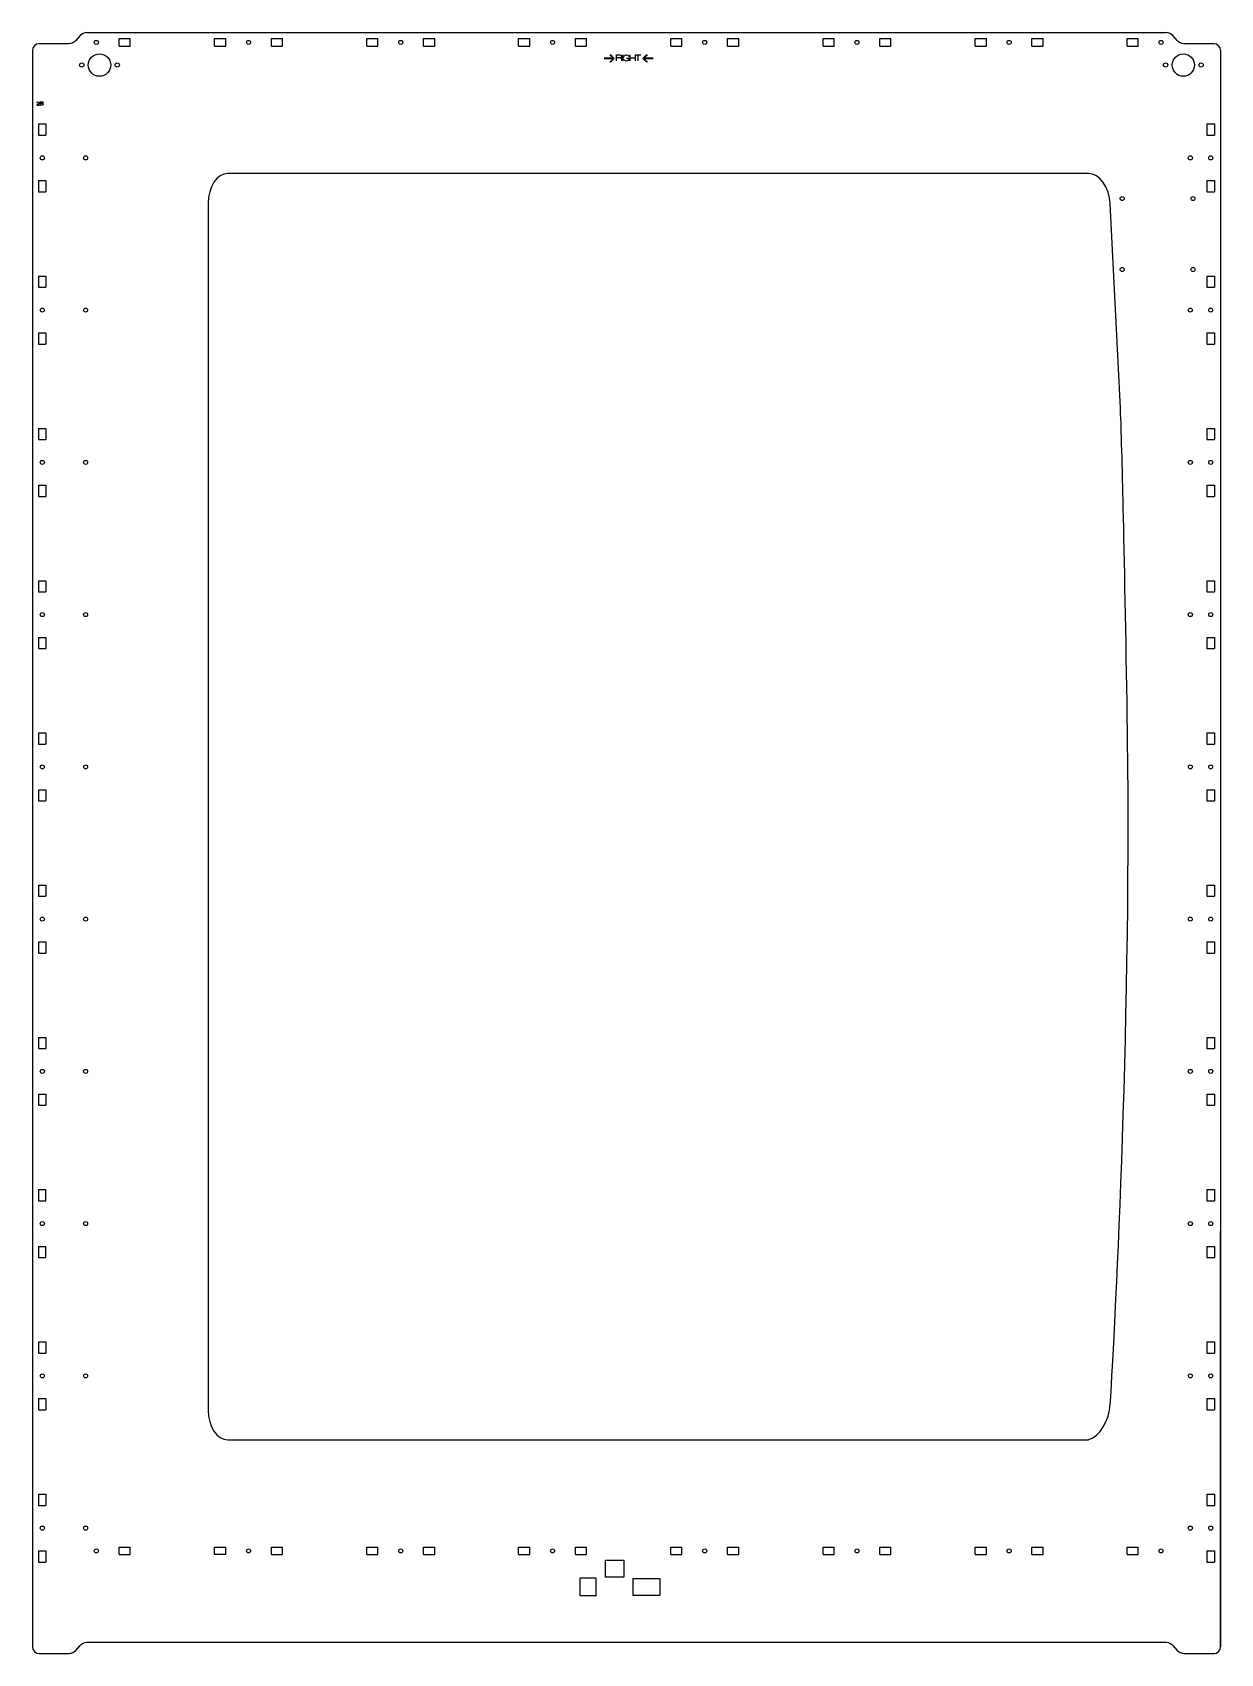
# Model space of a CAD drawing. Header units: millimetres. Extents: x 62 to 3900, y -2118 to 0.
# Drawn here: x 3062 to 3900, y -1143 to 0 of the extents above; entities that cross this region are included whole.
import ezdxf

# ---------------------------------------------------------------- set-up
doc = ezdxf.new("R2010")
doc.units = ezdxf.units.MM
doc.layers.add('CUTS', color=1, linetype='Continuous', lineweight=25, true_color=0xff0000)
doc.layers.add('TEXT', color=5, linetype='Continuous', true_color=0x0000ff)

msp = doc.modelspace()

# ---------------------------------------------------------------- linework, layer by layer
at = {"layer": 'CUTS', "color": 1, "lineweight": 25, "true_color": 0xff0000}
for p, q in [((3100, 0), (3861.4, 0)), ((3122.8, -9.6), (3122.8, -4.4)), ((3122.8, -4.4), (3130.7, -4.4)), ((3122.8, -9.6), (3130.7, -9.6)), ((3130.7, -9.6), (3130.7, -4.4)), ((3190.2, -9.6), (3190.2, -4.4)), ((3190.2, -4.4), (3198, -4.4)), ((3190.2, -9.6), (3198, -9.6)), ((3198, -9.6), (3198, -4.4)), ((3230.2, -9.6), (3230.2, -4.4)), ((3230.2, -4.4), (3238, -4.4)), ((3230.2, -9.6), (3238, -9.6)), ((3238, -9.6), (3238, -4.4)), ((3297.5, -9.6), (3297.5, -4.4)), ((3297.5, -4.4), (3305.4, -4.4)), ((3297.5, -9.6), (3305.4, -9.6)), ((3305.4, -9.6), (3305.4, -4.4)), ((3337.5, -9.6), (3337.5, -4.4)), ((3337.5, -4.4), (3345.4, -4.4)), ((3337.5, -9.6), (3345.4, -9.6)), ((3345.4, -9.6), (3345.4, -4.4)), ((3404.6, -9.6), (3404.6, -4.4)), ((3404.6, -4.4), (3412.5, -4.4)), ((3404.6, -9.6), (3412.5, -9.6)), ((3412.5, -9.6), (3412.5, -4.4)), ((3444.6, -9.6), (3444.6, -4.4)), ((3444.6, -4.4), (3452.5, -4.4)), ((3444.6, -9.6), (3452.5, -9.6)), ((3452.5, -9.6), (3452.5, -4.4)), ((3511.9, -9.6), (3511.9, -4.4)), ((3511.9, -4.4), (3519.8, -4.4)), ((3511.9, -9.6), (3519.8, -9.6)), ((3519.8, -9.6), (3519.8, -4.4)), ((3551.9, -9.6), (3551.9, -4.4)), ((3551.9, -4.4), (3559.8, -4.4)), ((3551.9, -9.6), (3559.8, -9.6)), ((3559.8, -9.6), (3559.8, -4.4)), ((3619.3, -9.6), (3619.3, -4.4)), ((3619.3, -4.4), (3627.1, -4.4)), ((3619.3, -9.6), (3627.1, -9.6)), ((3627.1, -9.6), (3627.1, -4.4)), ((3659.3, -9.6), (3659.3, -4.4)), ((3659.3, -4.4), (3667.1, -4.4)), ((3659.3, -9.6), (3667.1, -9.6)), ((3667.1, -9.6), (3667.1, -4.4)), ((3726.6, -9.6), (3726.6, -4.4)), ((3726.6, -4.4), (3734.5, -4.4)), ((3726.6, -9.6), (3734.5, -9.6)), ((3734.5, -9.6), (3734.5, -4.4)), ((3766.6, -9.6), (3766.6, -4.4)), ((3766.6, -4.4), (3774.5, -4.4)), ((3766.6, -9.6), (3774.5, -9.6)), ((3774.5, -9.6), (3774.5, -4.4)), ((3833.8, -9.6), (3833.8, -4.4)), ((3833.8, -4.4), (3841.6, -4.4)), ((3833.8, -9.6), (3841.6, -9.6)), ((3841.6, -9.6), (3841.6, -4.4)), ((3061.7, -12.8), (3061.7, -1138.2)), ((3899.7, -12.8), (3899.7, -1138.2)), ((3066, -64.5), (3071.2, -64.5)), ((3066, -64.5), (3066, -72.4)), ((3071.2, -64.5), (3071.2, -72.4)), ((3890.1, -64.5), (3895.3, -64.5)), ((3890.1, -64.5), (3890.1, -72.4)), ((3895.3, -64.5), (3895.3, -72.4)), ((3066, -72.4), (3071.2, -72.4)), ((3890.1, -72.4), (3895.3, -72.4)), ((3066, -104.5), (3071.2, -104.5)), ((3066, -104.5), (3066, -112.4)), ((3066, -112.4), (3071.2, -112.4)), ((3071.2, -104.5), (3071.2, -112.4)), ((3890.1, -104.5), (3895.3, -104.5)), ((3890.1, -104.5), (3890.1, -112.4)), ((3890.1, -112.4), (3895.3, -112.4)), ((3895.3, -104.5), (3895.3, -112.4)), ((3066, -171.9), (3071.2, -171.9)), ((3066, -171.9), (3066, -179.7)), ((3066, -179.7), (3071.2, -179.7)), ((3071.2, -171.9), (3071.2, -179.7)), ((3890.1, -171.9), (3895.3, -171.9)), ((3890.1, -171.9), (3890.1, -179.7)), ((3890.1, -179.7), (3895.3, -179.7)), ((3895.3, -171.9), (3895.3, -179.7)), ((3066, -211.9), (3071.2, -211.9)), ((3066, -211.9), (3066, -219.7)), ((3071.2, -211.9), (3071.2, -219.7)), ((3890.1, -211.9), (3895.3, -211.9)), ((3890.1, -211.9), (3890.1, -219.7)), ((3895.3, -211.9), (3895.3, -219.7)), ((3066, -219.7), (3071.2, -219.7)), ((3890.1, -219.7), (3895.3, -219.7)), ((3066, -279.2), (3071.2, -279.2)), ((3066, -279.2), (3066, -287.1)), ((3071.2, -279.2), (3071.2, -287.1)), ((3890.1, -279.2), (3895.3, -279.2)), ((3890.1, -279.2), (3890.1, -287.1)), ((3895.3, -279.2), (3895.3, -287.1)), ((3066, -287.1), (3071.2, -287.1)), ((3890.1, -287.1), (3895.3, -287.1)), ((3066, -319.2), (3071.2, -319.2)), ((3066, -319.2), (3066, -327.1)), ((3071.2, -319.2), (3071.2, -327.1)), ((3890.1, -319.2), (3895.3, -319.2)), ((3890.1, -319.2), (3890.1, -327.1)), ((3895.3, -319.2), (3895.3, -327.1)), ((3066, -327.1), (3071.2, -327.1)), ((3890.1, -327.1), (3895.3, -327.1)), ((3066, -386.6), (3071.2, -386.6)), ((3066, -386.6), (3066, -394.4)), ((3071.2, -386.6), (3071.2, -394.4)), ((3890.1, -386.6), (3895.3, -386.6)), ((3890.1, -386.6), (3890.1, -394.4)), ((3895.3, -386.6), (3895.3, -394.4)), ((3066, -394.4), (3071.2, -394.4)), ((3890.1, -394.4), (3895.3, -394.4)), ((3066, -426.6), (3071.2, -426.6)), ((3066, -426.6), (3066, -434.4)), ((3071.2, -426.6), (3071.2, -434.4)), ((3890.1, -426.6), (3895.3, -426.6)), ((3890.1, -426.6), (3890.1, -434.4)), ((3895.3, -426.6), (3895.3, -434.4)), ((3066, -434.4), (3071.2, -434.4)), ((3890.1, -434.4), (3895.3, -434.4)), ((3066, -493.9), (3071.2, -493.9)), ((3066, -493.9), (3066, -501.8)), ((3066, -501.8), (3071.2, -501.8)), ((3071.2, -493.9), (3071.2, -501.8)), ((3890.1, -493.9), (3895.3, -493.9)), ((3890.1, -493.9), (3890.1, -501.8)), ((3890.1, -501.8), (3895.3, -501.8)), ((3895.3, -493.9), (3895.3, -501.8)), ((3066, -533.9), (3071.2, -533.9)), ((3066, -533.9), (3066, -541.8)), ((3071.2, -533.9), (3071.2, -541.8)), ((3890.1, -533.9), (3895.3, -533.9)), ((3890.1, -533.9), (3890.1, -541.8)), ((3895.3, -533.9), (3895.3, -541.8)), ((3066, -541.8), (3071.2, -541.8)), ((3890.1, -541.8), (3895.3, -541.8)), ((3066, -601.2), (3071.2, -601.2)), ((3066, -601.2), (3066, -609.1)), ((3071.2, -601.2), (3071.2, -609.1)), ((3890.1, -601.2), (3895.3, -601.2)), ((3890.1, -601.2), (3890.1, -609.1)), ((3895.3, -601.2), (3895.3, -609.1)), ((3066, -609.1), (3071.2, -609.1)), ((3890.1, -609.1), (3895.3, -609.1)), ((3066, -641.2), (3071.2, -641.2)), ((3066, -641.2), (3066, -649.1)), ((3066, -649.1), (3071.2, -649.1)), ((3071.2, -641.2), (3071.2, -649.1)), ((3890.1, -641.2), (3895.3, -641.2)), ((3890.1, -641.2), (3890.1, -649.1)), ((3890.1, -649.1), (3895.3, -649.1)), ((3895.3, -641.2), (3895.3, -649.1)), ((3066, -708.6), (3071.2, -708.6)), ((3066, -708.6), (3066, -716.4)), ((3071.2, -708.6), (3071.2, -716.4)), ((3890.1, -708.6), (3895.3, -708.6)), ((3890.1, -708.6), (3890.1, -716.4)), ((3895.3, -708.6), (3895.3, -716.4)), ((3066, -716.4), (3071.2, -716.4)), ((3890.1, -716.4), (3895.3, -716.4)), ((3066, -748.6), (3071.2, -748.6)), ((3066, -748.6), (3066, -756.4)), ((3071.2, -748.6), (3071.2, -756.4)), ((3890.1, -748.6), (3895.3, -748.6)), ((3890.1, -748.6), (3890.1, -756.4)), ((3895.3, -748.6), (3895.3, -756.4)), ((3066, -756.4), (3071.2, -756.4)), ((3890.1, -756.4), (3895.3, -756.4)), ((3066, -815.9), (3071.2, -815.9)), ((3066, -815.9), (3066, -823.8)), ((3071.2, -823.8), (3071.2, -815.9)), ((3890.1, -815.9), (3895.3, -815.9)), ((3890.1, -815.9), (3890.1, -823.8)), ((3895.3, -815.9), (3895.3, -823.8)), ((3066, -823.8), (3071.2, -823.8)), ((3890.1, -823.8), (3895.3, -823.8)), ((3066, -855.9), (3071.2, -855.9)), ((3066, -855.9), (3066, -863.8)), ((3071.2, -863.8), (3071.2, -855.9)), ((3890.1, -855.9), (3895.3, -855.9)), ((3890.1, -855.9), (3890.1, -863.8)), ((3895.3, -855.9), (3895.3, -863.8)), ((3066, -863.8), (3071.2, -863.8)), ((3890.1, -863.8), (3895.3, -863.8)), ((3066, -923.2), (3071.2, -923.2)), ((3066, -923.2), (3066, -931.1)), ((3071.2, -923.2), (3071.2, -931.1)), ((3890.1, -923.2), (3895.3, -923.2)), ((3890.1, -923.2), (3890.1, -931.1)), ((3895.3, -923.2), (3895.3, -931.1)), ((3066, -931.1), (3071.2, -931.1)), ((3890.1, -931.1), (3895.3, -931.1)), ((3066, -963.2), (3071.2, -963.2)), ((3066, -963.2), (3066, -971.1)), ((3066, -971.1), (3071.2, -971.1)), ((3071.2, -963.2), (3071.2, -971.1)), ((3890.1, -963.2), (3895.3, -963.2)), ((3890.1, -963.2), (3890.1, -971.1)), ((3890.1, -971.1), (3895.3, -971.1)), ((3895.3, -963.2), (3895.3, -971.1)), ((3066, -1030.6), (3071.2, -1030.6)), ((3066, -1030.6), (3066, -1038.5)), ((3066, -1038.5), (3071.2, -1038.5)), ((3071.2, -1030.6), (3071.2, -1038.5)), ((3890.1, -1030.6), (3895.3, -1030.6)), ((3890.1, -1030.6), (3890.1, -1038.5)), ((3890.1, -1038.5), (3895.3, -1038.5)), ((3895.3, -1030.6), (3895.3, -1038.5)), ((3066, -1070.6), (3071.2, -1070.6)), ((3066, -1070.6), (3066, -1078.5)), ((3071.2, -1070.6), (3071.2, -1078.5)), ((3122.8, -1073.2), (3122.8, -1068)), ((3122.8, -1068), (3130.7, -1068)), ((3122.8, -1073.2), (3130.7, -1073.2)), ((3130.7, -1073.2), (3130.7, -1068)), ((3190.2, -1073.2), (3190.2, -1068)), ((3190.2, -1068), (3198, -1068)), ((3198, -1073.2), (3190.2, -1073.2)), ((3198, -1073.2), (3198, -1068)), ((3230.2, -1073.2), (3230.2, -1068)), ((3230.2, -1068), (3238, -1068)), ((3230.2, -1073.2), (3238, -1073.2)), ((3238, -1073.2), (3238, -1068)), ((3297.5, -1073.2), (3297.5, -1068)), ((3297.5, -1068), (3305.4, -1068)), ((3297.5, -1073.2), (3305.4, -1073.2)), ((3305.4, -1073.2), (3305.4, -1068)), ((3337.5, -1073.2), (3337.5, -1068)), ((3337.5, -1068), (3345.4, -1068)), ((3337.5, -1073.2), (3345.4, -1073.2)), ((3345.4, -1073.2), (3345.4, -1068)), ((3404.6, -1073.2), (3404.6, -1068)), ((3404.6, -1068), (3412.5, -1068)), ((3404.6, -1073.2), (3412.5, -1073.2)), ((3412.5, -1073.2), (3412.5, -1068)), ((3444.6, -1073.2), (3444.6, -1068)), ((3444.6, -1068), (3452.5, -1068)), ((3444.6, -1073.2), (3452.5, -1073.2)), ((3452.5, -1073.2), (3452.5, -1068)), ((3511.9, -1073.2), (3511.9, -1068)), ((3511.9, -1068), (3519.8, -1068)), ((3511.9, -1073.2), (3519.8, -1073.2)), ((3519.8, -1073.2), (3519.8, -1068)), ((3551.9, -1073.2), (3551.9, -1068)), ((3551.9, -1068), (3559.8, -1068)), ((3551.9, -1073.2), (3559.8, -1073.2)), ((3559.8, -1073.2), (3559.8, -1068)), ((3619.3, -1073.2), (3619.3, -1068)), ((3619.3, -1068), (3627.1, -1068)), ((3619.3, -1073.2), (3627.1, -1073.2)), ((3627.1, -1073.2), (3627.1, -1068)), ((3659.3, -1073.2), (3659.3, -1068)), ((3659.3, -1068), (3667.1, -1068)), ((3659.3, -1073.2), (3667.1, -1073.2)), ((3667.1, -1073.2), (3667.1, -1068)), ((3726.6, -1073.2), (3726.6, -1068)), ((3726.6, -1068), (3734.5, -1068)), ((3726.6, -1073.2), (3734.5, -1073.2)), ((3734.5, -1073.2), (3734.5, -1068)), ((3766.6, -1073.2), (3766.6, -1068)), ((3766.6, -1068), (3774.5, -1068)), ((3766.6, -1073.2), (3774.5, -1073.2)), ((3774.5, -1073.2), (3774.5, -1068)), ((3833.8, -1073.2), (3833.8, -1068)), ((3833.8, -1068), (3841.6, -1068)), ((3833.8, -1073.2), (3841.6, -1073.2)), ((3841.6, -1073.2), (3841.6, -1068)), ((3890.1, -1070.6), (3895.3, -1070.6)), ((3890.1, -1070.6), (3890.1, -1078.5)), ((3895.3, -1070.6), (3895.3, -1078.5)), ((3066, -1078.5), (3071.2, -1078.5)), ((3890.1, -1078.5), (3895.3, -1078.5)), ((3100, -1135), (3861.4, -1135))]:
    msp.add_line(p, q, dxfattribs=at)
for points in [[(3087.6, -8), (3066.5, -8)], [(3095.4, -2.2), (3092.3, -5.8)], [(3869.1, -5.8), (3866, -2.2)], [(3894.9, -8), (3873.7, -8), (3873.7, -8)], [(3806.6, -99.5), (3199.6, -99.5)], [(3185.6, -120.5), (3185.6, -971.3)], [(3827.9, -241.6), (3821.9, -120.8)], [(3899.7, -1138.2), (3899.7, -845.4)], [(3199.6, -992.3), (3806.6, -992.3), (3806.8, -992.1), (3806.8, -992.1)], [(3465.8, -1077.1), (3478.8, -1077.1), (3478.8, -1089.1), (3465.8, -1089.1), (3465.8, -1077.1), (3465.8, -1077.1)], [(3459.1, -1102.2), (3448.1, -1102.2), (3448.1, -1089.7), (3459.1, -1089.7), (3459.1, -1102.5), (3459.1, -1102.2), (3459.1, -1102.2)], [(3485.4, -1090), (3504.3, -1090), (3504.3, -1102), (3485.4, -1102), (3485.4, -1090), (3485.4, -1090)], [(3066.5, -1143), (3087.6, -1143)], [(3092.3, -1140.8), (3095.4, -1137.2)], [(3866, -1137.2), (3869.1, -1140.8)], [(3873.7, -1143), (3894.9, -1143)]]:
    msp.add_lwpolyline(points, dxfattribs=at)
for points in [[(3100, 0), (3098.4, 0), (3096.4, -1), (3095.4, -2.2)], [(3866, -2.2), (3865, -1), (3862.9, 0), (3861.4, 0)], [(3066.5, -8), (3063.8, -8), (3061.7, -10.2), (3061.7, -12.8)], [(3092.3, -5.8), (3091.3, -7), (3089.2, -8), (3087.6, -8)], [(3105.3, -7), (3105.3, -6.2), (3106, -5.6), (3106.8, -5.6)], [(3106.8, -8.4), (3106, -8.4), (3105.3, -7.8), (3105.3, -7)], [(3106.8, -5.6), (3107.5, -5.6), (3108.2, -6.2), (3108.2, -7)], [(3108.2, -7), (3108.2, -7.8), (3107.5, -8.4), (3106.8, -8.4)], [(3212.7, -7), (3212.7, -6.2), (3213.3, -5.6), (3214.1, -5.6)], [(3214.1, -8.4), (3213.3, -8.4), (3212.7, -7.8), (3212.7, -7)], [(3214.1, -5.6), (3214.9, -5.6), (3215.5, -6.2), (3215.5, -7)], [(3215.5, -7), (3215.5, -7.8), (3214.9, -8.4), (3214.1, -8.4)], [(3320, -7), (3320, -6.2), (3320.7, -5.6), (3321.4, -5.6)], [(3321.4, -8.4), (3320.7, -8.4), (3320, -7.8), (3320, -7)], [(3321.4, -5.6), (3322.2, -5.6), (3322.9, -6.2), (3322.9, -7)], [(3322.9, -7), (3322.9, -7.8), (3322.2, -8.4), (3321.4, -8.4)], [(3427.1, -7), (3427.1, -6.2), (3427.7, -5.6), (3428.5, -5.6)], [(3428.5, -8.4), (3427.7, -8.4), (3427.1, -7.8), (3427.1, -7)], [(3428.5, -5.6), (3429.3, -5.6), (3429.9, -6.2), (3429.9, -7)], [(3429.9, -7), (3429.9, -7.8), (3429.3, -8.4), (3428.5, -8.4)], [(3534.4, -7), (3534.4, -6.2), (3535.1, -5.6), (3535.9, -5.6)], [(3535.9, -8.4), (3535.1, -8.4), (3534.4, -7.8), (3534.4, -7)], [(3535.9, -5.6), (3536.6, -5.6), (3537.3, -6.2), (3537.3, -7)], [(3537.3, -7), (3537.3, -7.8), (3536.6, -8.4), (3535.9, -8.4)], [(3641.8, -7), (3641.8, -6.2), (3642.4, -5.6), (3643.2, -5.6)], [(3643.2, -8.4), (3642.4, -8.4), (3641.8, -7.8), (3641.8, -7)], [(3643.2, -5.6), (3644, -5.6), (3644.6, -6.2), (3644.6, -7)], [(3644.6, -7), (3644.6, -7.8), (3644, -8.4), (3643.2, -8.4)], [(3749.1, -7), (3749.1, -6.2), (3749.7, -5.6), (3750.5, -5.6)], [(3750.5, -8.4), (3749.7, -8.4), (3749.1, -7.8), (3749.1, -7)], [(3750.5, -5.6), (3751.3, -5.6), (3752, -6.2), (3752, -7)], [(3752, -7), (3752, -7.8), (3751.3, -8.4), (3750.5, -8.4)], [(3856.3, -7), (3856.3, -6.2), (3856.9, -5.6), (3857.7, -5.6)], [(3857.7, -8.4), (3856.9, -8.4), (3856.3, -7.8), (3856.3, -7)], [(3857.7, -5.6), (3858.5, -5.6), (3859.1, -6.2), (3859.1, -7)], [(3859.1, -7), (3859.1, -7.8), (3858.5, -8.4), (3857.7, -8.4)], [(3873.7, -8), (3872.2, -8), (3870.1, -7), (3869.1, -5.8)], [(3899.7, -12.8), (3899.7, -10.2), (3897.5, -8), (3894.9, -8)], [(3095, -23), (3095, -22.2), (3095.7, -21.5), (3096.5, -21.5)], [(3096.5, -21.5), (3097.3, -21.5), (3098, -22.2), (3098, -23)], [(3101.1, -23), (3101.1, -18.6), (3104.7, -15.1), (3109, -15.1)], [(3109, -15.1), (3113.4, -15.1), (3116.9, -18.6), (3116.9, -23)], [(3120, -23), (3120, -22.2), (3120.7, -21.5), (3121.5, -21.5)], [(3121.5, -21.5), (3122.3, -21.5), (3123, -22.2), (3123, -23)], [(3859.4, -23), (3859.4, -22.2), (3860.1, -21.5), (3860.9, -21.5)], [(3860.9, -21.5), (3861.8, -21.5), (3862.4, -22.2), (3862.4, -23)], [(3865.5, -23), (3865.5, -18.6), (3869.1, -15.1), (3873.4, -15.1)], [(3873.4, -15.1), (3877.8, -15.1), (3881.3, -18.6), (3881.3, -23)], [(3884.4, -23), (3884.4, -22.2), (3885.1, -21.5), (3885.9, -21.5)], [(3885.9, -21.5), (3886.8, -21.5), (3887.4, -22.2), (3887.4, -23)], [(3096.5, -24.5), (3095.7, -24.5), (3095, -23.8), (3095, -23)], [(3098, -23), (3098, -23.8), (3097.3, -24.5), (3096.5, -24.5)], [(3109, -30.9), (3104.7, -30.9), (3101.1, -27.4), (3101.1, -23)], [(3116.9, -23), (3116.9, -27.4), (3113.4, -30.9), (3109, -30.9)], [(3121.5, -24.5), (3120.7, -24.5), (3120, -23.8), (3120, -23)], [(3123, -23), (3123, -23.8), (3122.3, -24.5), (3121.5, -24.5)], [(3860.9, -24.5), (3860.1, -24.5), (3859.4, -23.8), (3859.4, -23)], [(3862.4, -23), (3862.4, -23.8), (3861.8, -24.5), (3860.9, -24.5)], [(3873.4, -30.9), (3869.1, -30.9), (3865.5, -27.4), (3865.5, -23)], [(3881.3, -23), (3881.3, -27.4), (3877.8, -30.9), (3873.4, -30.9)], [(3885.9, -24.5), (3885.1, -24.5), (3884.4, -23.8), (3884.4, -23)], [(3887.4, -23), (3887.4, -23.8), (3886.8, -24.5), (3885.9, -24.5)], [(3067.2, -88.5), (3067.2, -87.7), (3067.8, -87), (3068.6, -87)], [(3068.6, -89.9), (3067.8, -89.9), (3067.2, -89.3), (3067.2, -88.5)], [(3068.6, -87), (3069.4, -87), (3070.1, -87.7), (3070.1, -88.5)], [(3070.1, -88.5), (3070.1, -89.3), (3069.4, -89.9), (3068.6, -89.9)], [(3097.8, -88.5), (3097.8, -87.7), (3098.4, -87), (3099.2, -87)], [(3099.2, -89.9), (3098.4, -89.9), (3097.8, -89.3), (3097.8, -88.5)], [(3099.2, -87), (3100, -87), (3100.6, -87.7), (3100.6, -88.5)], [(3100.6, -88.5), (3100.6, -89.3), (3100, -89.9), (3099.2, -89.9)], [(3876.9, -88.5), (3876.9, -87.7), (3877.6, -87), (3878.3, -87)], [(3878.3, -89.9), (3877.6, -89.9), (3876.9, -89.3), (3876.9, -88.5)], [(3878.3, -87), (3879.1, -87), (3879.8, -87.7), (3879.8, -88.5)], [(3879.8, -88.5), (3879.8, -89.3), (3879.1, -89.9), (3878.3, -89.9)], [(3891.3, -88.5), (3891.3, -87.7), (3891.9, -87), (3892.7, -87)], [(3892.7, -89.9), (3891.9, -89.9), (3891.3, -89.3), (3891.3, -88.5)], [(3892.7, -87), (3893.5, -87), (3894.2, -87.7), (3894.2, -88.5)], [(3894.2, -88.5), (3894.2, -89.3), (3893.5, -89.9), (3892.7, -89.9)], [(3199.6, -99.5), (3191.9, -99.5), (3185.6, -108.9), (3185.6, -120.5)], [(3821.9, -120.8), (3821.2, -109.1), (3814.3, -99.5), (3806.6, -99.5)], [(3828.8, -117.1), (3828.8, -116.4), (3829.5, -115.7), (3830.3, -115.7)], [(3830.3, -118.6), (3829.5, -118.6), (3828.8, -117.9), (3828.8, -117.1)], [(3830.3, -115.7), (3831, -115.7), (3831.7, -116.4), (3831.7, -117.1)], [(3831.7, -117.1), (3831.7, -117.9), (3831, -118.6), (3830.3, -118.6)], [(3878.8, -117.1), (3878.8, -116.4), (3879.5, -115.7), (3880.3, -115.7)], [(3880.3, -118.6), (3879.5, -118.6), (3878.8, -117.9), (3878.8, -117.1)], [(3880.3, -115.7), (3881, -115.7), (3881.7, -116.4), (3881.7, -117.1)], [(3881.7, -117.1), (3881.7, -117.9), (3881, -118.6), (3880.3, -118.6)], [(3828.8, -167.1), (3828.8, -166.4), (3829.5, -165.7), (3830.3, -165.7)], [(3830.3, -168.6), (3829.5, -168.6), (3828.8, -167.9), (3828.8, -167.1)], [(3830.3, -165.7), (3831, -165.7), (3831.7, -166.4), (3831.7, -167.1)], [(3831.7, -167.1), (3831.7, -167.9), (3831, -168.6), (3830.3, -168.6)], [(3878.8, -167.1), (3878.8, -166.4), (3879.5, -165.7), (3880.3, -165.7)], [(3880.3, -168.6), (3879.5, -168.6), (3878.8, -167.9), (3878.8, -167.1)], [(3880.3, -165.7), (3881, -165.7), (3881.7, -166.4), (3881.7, -167.1)], [(3881.7, -167.1), (3881.7, -167.9), (3881, -168.6), (3880.3, -168.6)], [(3067.2, -195.8), (3067.2, -195), (3067.8, -194.4), (3068.6, -194.4)], [(3068.6, -197.2), (3067.8, -197.2), (3067.2, -196.6), (3067.2, -195.8)], [(3068.6, -194.4), (3069.4, -194.4), (3070.1, -195), (3070.1, -195.8)], [(3070.1, -195.8), (3070.1, -196.6), (3069.4, -197.2), (3068.6, -197.2)], [(3097.8, -195.8), (3097.8, -195), (3098.4, -194.4), (3099.2, -194.4)], [(3099.2, -197.2), (3098.4, -197.2), (3097.8, -196.6), (3097.8, -195.8)], [(3099.2, -194.4), (3100, -194.4), (3100.6, -195), (3100.6, -195.8)], [(3100.6, -195.8), (3100.6, -196.6), (3100, -197.2), (3099.2, -197.2)], [(3876.9, -195.8), (3876.9, -195), (3877.6, -194.4), (3878.3, -194.4)], [(3878.3, -197.2), (3877.6, -197.2), (3876.9, -196.6), (3876.9, -195.8)], [(3878.3, -194.4), (3879.1, -194.4), (3879.8, -195), (3879.8, -195.8)], [(3879.8, -195.8), (3879.8, -196.6), (3879.1, -197.2), (3878.3, -197.2)], [(3891.3, -195.8), (3891.3, -195), (3891.9, -194.4), (3892.7, -194.4)], [(3892.7, -197.2), (3891.9, -197.2), (3891.3, -196.6), (3891.3, -195.8)], [(3892.7, -194.4), (3893.5, -194.4), (3894.2, -195), (3894.2, -195.8)], [(3894.2, -195.8), (3894.2, -196.6), (3893.5, -197.2), (3892.7, -197.2)], [(3829.5, -275.3), (3829.2, -268.5), (3828.5, -253.4), (3827.9, -241.6)], [(3830.4, -309.1), (3830.1, -297.3), (3829.7, -282.1), (3829.5, -275.3)], [(3067.2, -303.2), (3067.2, -302.4), (3067.8, -301.7), (3068.6, -301.7)], [(3068.6, -304.6), (3067.8, -304.6), (3067.2, -303.9), (3067.2, -303.2)], [(3068.6, -301.7), (3069.4, -301.7), (3070.1, -302.4), (3070.1, -303.2)], [(3070.1, -303.2), (3070.1, -303.9), (3069.4, -304.6), (3068.6, -304.6)], [(3097.8, -303.2), (3097.8, -302.4), (3098.4, -301.7), (3099.2, -301.7)], [(3099.2, -304.6), (3098.4, -304.6), (3097.8, -303.9), (3097.8, -303.2)], [(3099.2, -301.7), (3100, -301.7), (3100.6, -302.4), (3100.6, -303.2)], [(3100.6, -303.2), (3100.6, -303.9), (3100, -304.6), (3099.2, -304.6)], [(3876.9, -303.2), (3876.9, -302.4), (3877.6, -301.7), (3878.3, -301.7)], [(3878.3, -304.6), (3877.6, -304.6), (3876.9, -303.9), (3876.9, -303.2)], [(3878.3, -301.7), (3879.1, -301.7), (3879.8, -302.4), (3879.8, -303.2)], [(3879.8, -303.2), (3879.8, -303.9), (3879.1, -304.6), (3878.3, -304.6)], [(3891.3, -303.2), (3891.3, -302.4), (3891.9, -301.7), (3892.7, -301.7)], [(3892.7, -304.6), (3891.9, -304.6), (3891.3, -303.9), (3891.3, -303.2)], [(3892.7, -301.7), (3893.5, -301.7), (3894.2, -302.4), (3894.2, -303.2)], [(3894.2, -303.2), (3894.2, -303.9), (3893.5, -304.6), (3892.7, -304.6)], [(3834.5, -558.2), (3834.5, -470.5), (3830.4, -309.1), (3830.4, -309.1)], [(3067.2, -410.5), (3067.2, -409.7), (3067.8, -409.1), (3068.6, -409.1)], [(3068.6, -411.9), (3067.8, -411.9), (3067.2, -411.3), (3067.2, -410.5)], [(3068.6, -409.1), (3069.4, -409.1), (3070.1, -409.7), (3070.1, -410.5)], [(3070.1, -410.5), (3070.1, -411.3), (3069.4, -411.9), (3068.6, -411.9)], [(3097.8, -410.5), (3097.8, -409.7), (3098.4, -409.1), (3099.2, -409.1)], [(3099.2, -411.9), (3098.4, -411.9), (3097.8, -411.3), (3097.8, -410.5)], [(3099.2, -409.1), (3100, -409.1), (3100.6, -409.7), (3100.6, -410.5)], [(3100.6, -410.5), (3100.6, -411.3), (3100, -411.9), (3099.2, -411.9)], [(3876.9, -410.5), (3876.9, -409.7), (3877.6, -409.1), (3878.3, -409.1)], [(3878.3, -411.9), (3877.6, -411.9), (3876.9, -411.3), (3876.9, -410.5)], [(3878.3, -409.1), (3879.1, -409.1), (3879.8, -409.7), (3879.8, -410.5)], [(3879.8, -410.5), (3879.8, -411.3), (3879.1, -411.9), (3878.3, -411.9)], [(3891.3, -410.5), (3891.3, -409.7), (3891.9, -409.1), (3892.7, -409.1)], [(3892.7, -411.9), (3891.9, -411.9), (3891.3, -411.3), (3891.3, -410.5)], [(3892.7, -409.1), (3893.5, -409.1), (3894.2, -409.7), (3894.2, -410.5)], [(3894.2, -410.5), (3894.2, -411.3), (3893.5, -411.9), (3892.7, -411.9)], [(3067.2, -517.8), (3067.2, -517), (3067.8, -516.4), (3068.6, -516.4)], [(3068.6, -519.3), (3067.8, -519.3), (3067.2, -518.6), (3067.2, -517.8)], [(3068.6, -516.4), (3069.4, -516.4), (3070.1, -517), (3070.1, -517.8)], [(3070.1, -517.8), (3070.1, -518.6), (3069.4, -519.3), (3068.6, -519.3)], [(3097.8, -517.8), (3097.8, -517), (3098.4, -516.4), (3099.2, -516.4)], [(3099.2, -519.3), (3098.4, -519.3), (3097.8, -518.6), (3097.8, -517.8)], [(3099.2, -516.4), (3100, -516.4), (3100.6, -517), (3100.6, -517.8)], [(3100.6, -517.8), (3100.6, -518.6), (3100, -519.3), (3099.2, -519.3)], [(3876.9, -517.8), (3876.9, -517), (3877.6, -516.4), (3878.3, -516.4)], [(3878.3, -519.3), (3877.6, -519.3), (3876.9, -518.6), (3876.9, -517.8)], [(3878.3, -516.4), (3879.1, -516.4), (3879.8, -517), (3879.8, -517.8)], [(3879.8, -517.8), (3879.8, -518.6), (3879.1, -519.3), (3878.3, -519.3)], [(3891.3, -517.8), (3891.3, -517), (3891.9, -516.4), (3892.7, -516.4)], [(3892.7, -519.3), (3891.9, -519.3), (3891.3, -518.6), (3891.3, -517.8)], [(3892.7, -516.4), (3893.5, -516.4), (3894.2, -517), (3894.2, -517.8)], [(3894.2, -517.8), (3894.2, -518.6), (3893.5, -519.3), (3892.7, -519.3)], [(3821.9, -967), (3821.9, -967), (3834.5, -767.4), (3834.5, -558.2)], [(3067.2, -625.2), (3067.2, -624.4), (3067.8, -623.7), (3068.6, -623.7)], [(3068.6, -626.6), (3067.8, -626.6), (3067.2, -626), (3067.2, -625.2)], [(3068.6, -623.7), (3069.4, -623.7), (3070.1, -624.4), (3070.1, -625.2)], [(3070.1, -625.2), (3070.1, -626), (3069.4, -626.6), (3068.6, -626.6)], [(3097.8, -625.2), (3097.8, -624.4), (3098.4, -623.7), (3099.2, -623.7)], [(3099.2, -626.6), (3098.4, -626.6), (3097.8, -626), (3097.8, -625.2)], [(3099.2, -623.7), (3100, -623.7), (3100.6, -624.4), (3100.6, -625.2)], [(3100.6, -625.2), (3100.6, -626), (3100, -626.6), (3099.2, -626.6)], [(3876.9, -625.2), (3876.9, -624.4), (3877.6, -623.7), (3878.3, -623.7)], [(3878.3, -626.6), (3877.6, -626.6), (3876.9, -626), (3876.9, -625.2)], [(3878.3, -623.7), (3879.1, -623.7), (3879.8, -624.4), (3879.8, -625.2)], [(3879.8, -625.2), (3879.8, -626), (3879.1, -626.6), (3878.3, -626.6)], [(3891.3, -625.2), (3891.3, -624.4), (3891.9, -623.7), (3892.7, -623.7)], [(3892.7, -626.6), (3891.9, -626.6), (3891.3, -626), (3891.3, -625.2)], [(3892.7, -623.7), (3893.5, -623.7), (3894.2, -624.4), (3894.2, -625.2)], [(3894.2, -625.2), (3894.2, -626), (3893.5, -626.6), (3892.7, -626.6)], [(3067.2, -732.5), (3067.2, -731.7), (3067.8, -731.1), (3068.6, -731.1)], [(3068.6, -731.1), (3069.4, -731.1), (3070.1, -731.7), (3070.1, -732.5)], [(3097.8, -732.5), (3097.8, -731.7), (3098.4, -731.1), (3099.2, -731.1)], [(3099.2, -731.1), (3100, -731.1), (3100.6, -731.7), (3100.6, -732.5)], [(3876.9, -732.5), (3876.9, -731.7), (3877.6, -731.1), (3878.3, -731.1)], [(3878.3, -731.1), (3879.1, -731.1), (3879.8, -731.7), (3879.8, -732.5)], [(3891.3, -732.5), (3891.3, -731.7), (3891.9, -731.1), (3892.7, -731.1)], [(3892.7, -731.1), (3893.5, -731.1), (3894.2, -731.7), (3894.2, -732.5)], [(3068.6, -733.9), (3067.8, -733.9), (3067.2, -733.3), (3067.2, -732.5)], [(3070.1, -732.5), (3070.1, -733.3), (3069.4, -733.9), (3068.6, -733.9)], [(3099.2, -733.9), (3098.4, -733.9), (3097.8, -733.3), (3097.8, -732.5)], [(3100.6, -732.5), (3100.6, -733.3), (3100, -733.9), (3099.2, -733.9)], [(3878.3, -733.9), (3877.6, -733.9), (3876.9, -733.3), (3876.9, -732.5)], [(3879.8, -732.5), (3879.8, -733.3), (3879.1, -733.9), (3878.3, -733.9)], [(3892.7, -733.9), (3891.9, -733.9), (3891.3, -733.3), (3891.3, -732.5)], [(3894.2, -732.5), (3894.2, -733.3), (3893.5, -733.9), (3892.7, -733.9)], [(3067.2, -839.8), (3067.2, -839.1), (3067.8, -838.4), (3068.6, -838.4)], [(3068.6, -841.3), (3067.8, -841.3), (3067.2, -840.6), (3067.2, -839.8)], [(3068.6, -838.4), (3069.4, -838.4), (3070.1, -839.1), (3070.1, -839.8)], [(3070.1, -839.8), (3070.1, -840.6), (3069.4, -841.3), (3068.6, -841.3)], [(3097.8, -839.8), (3097.8, -839.1), (3098.4, -838.4), (3099.2, -838.4)], [(3099.2, -841.3), (3098.4, -841.3), (3097.8, -840.6), (3097.8, -839.8)], [(3099.2, -838.4), (3100, -838.4), (3100.6, -839.1), (3100.6, -839.8)], [(3100.6, -839.8), (3100.6, -840.6), (3100, -841.3), (3099.2, -841.3)], [(3876.9, -839.8), (3876.9, -839.1), (3877.6, -838.4), (3878.3, -838.4)], [(3878.3, -841.3), (3877.6, -841.3), (3876.9, -840.6), (3876.9, -839.8)], [(3878.3, -838.4), (3879.1, -838.4), (3879.8, -839.1), (3879.8, -839.8)], [(3879.8, -839.8), (3879.8, -840.6), (3879.1, -841.3), (3878.3, -841.3)], [(3891.3, -839.8), (3891.3, -839.1), (3891.9, -838.4), (3892.7, -838.4)], [(3892.7, -841.3), (3891.9, -841.3), (3891.3, -840.6), (3891.3, -839.8)], [(3892.7, -838.4), (3893.5, -838.4), (3894.2, -839.1), (3894.2, -839.8)], [(3894.2, -839.8), (3894.2, -840.6), (3893.5, -841.3), (3892.7, -841.3)], [(3067.2, -947.2), (3067.2, -946.4), (3067.8, -945.8), (3068.6, -945.8)], [(3068.6, -948.6), (3067.8, -948.6), (3067.2, -948), (3067.2, -947.2)], [(3068.6, -945.8), (3069.4, -945.8), (3070.1, -946.4), (3070.1, -947.2)], [(3070.1, -947.2), (3070.1, -948), (3069.4, -948.6), (3068.6, -948.6)], [(3097.8, -947.2), (3097.8, -946.4), (3098.4, -945.8), (3099.2, -945.8)], [(3099.2, -948.6), (3098.4, -948.6), (3097.8, -948), (3097.8, -947.2)], [(3099.2, -945.8), (3100, -945.8), (3100.6, -946.4), (3100.6, -947.2)], [(3100.6, -947.2), (3100.6, -948), (3100, -948.6), (3099.2, -948.6)], [(3876.9, -947.2), (3876.9, -946.4), (3877.6, -945.8), (3878.3, -945.8)], [(3878.3, -948.6), (3877.6, -948.6), (3876.9, -948), (3876.9, -947.2)], [(3878.3, -945.8), (3879.1, -945.8), (3879.8, -946.4), (3879.8, -947.2)], [(3879.8, -947.2), (3879.8, -948), (3879.1, -948.6), (3878.3, -948.6)], [(3891.3, -947.2), (3891.3, -946.4), (3891.9, -945.8), (3892.7, -945.8)], [(3892.7, -948.6), (3891.9, -948.6), (3891.3, -948), (3891.3, -947.2)], [(3892.7, -945.8), (3893.5, -945.8), (3894.2, -946.4), (3894.2, -947.2)], [(3894.2, -947.2), (3894.2, -948), (3893.5, -948.6), (3892.7, -948.6)], [(3185.6, -971.3), (3185.6, -982.9), (3191.9, -992.3), (3199.6, -992.3)], [(3806.8, -992.1), (3814.4, -990), (3821.2, -978.7), (3821.9, -967)], [(3067.2, -1054.5), (3067.2, -1053.7), (3067.8, -1053.1), (3068.6, -1053.1)], [(3068.6, -1056), (3067.8, -1056), (3067.2, -1055.3), (3067.2, -1054.5)], [(3068.6, -1053.1), (3069.4, -1053.1), (3070.1, -1053.7), (3070.1, -1054.5)], [(3070.1, -1054.5), (3070.1, -1055.3), (3069.4, -1056), (3068.6, -1056)], [(3097.8, -1054.5), (3097.8, -1053.7), (3098.4, -1053.1), (3099.2, -1053.1)], [(3099.2, -1056), (3098.4, -1056), (3097.8, -1055.3), (3097.8, -1054.5)], [(3099.2, -1053.1), (3100, -1053.1), (3100.6, -1053.7), (3100.6, -1054.5)], [(3100.6, -1054.5), (3100.6, -1055.3), (3100, -1056), (3099.2, -1056)], [(3876.9, -1054.5), (3876.9, -1053.7), (3877.6, -1053.1), (3878.3, -1053.1)], [(3878.3, -1056), (3877.6, -1056), (3876.9, -1055.3), (3876.9, -1054.5)], [(3878.3, -1053.1), (3879.1, -1053.1), (3879.8, -1053.7), (3879.8, -1054.5)], [(3879.8, -1054.5), (3879.8, -1055.3), (3879.1, -1056), (3878.3, -1056)], [(3891.3, -1054.5), (3891.3, -1053.7), (3891.9, -1053.1), (3892.7, -1053.1)], [(3892.7, -1056), (3891.9, -1056), (3891.3, -1055.3), (3891.3, -1054.5)], [(3892.7, -1053.1), (3893.5, -1053.1), (3894.2, -1053.7), (3894.2, -1054.5)], [(3894.2, -1054.5), (3894.2, -1055.3), (3893.5, -1056), (3892.7, -1056)], [(3105.3, -1070.6), (3105.3, -1069.8), (3106, -1069.2), (3106.8, -1069.2)], [(3106.8, -1072), (3106, -1072), (3105.3, -1071.4), (3105.3, -1070.6)], [(3106.8, -1069.2), (3107.5, -1069.2), (3108.2, -1069.8), (3108.2, -1070.6)], [(3108.2, -1070.6), (3108.2, -1071.4), (3107.5, -1072), (3106.8, -1072)], [(3212.7, -1070.6), (3212.7, -1069.8), (3213.3, -1069.2), (3214.1, -1069.2)], [(3214.1, -1072), (3213.3, -1072), (3212.7, -1071.4), (3212.7, -1070.6)], [(3214.1, -1069.2), (3214.9, -1069.2), (3215.5, -1069.8), (3215.5, -1070.6)], [(3215.5, -1070.6), (3215.5, -1071.4), (3214.9, -1072), (3214.1, -1072)], [(3320, -1070.6), (3320, -1069.8), (3320.7, -1069.2), (3321.4, -1069.2)], [(3321.4, -1072), (3320.7, -1072), (3320, -1071.4), (3320, -1070.6)], [(3321.4, -1069.2), (3322.2, -1069.2), (3322.9, -1069.8), (3322.9, -1070.6)], [(3322.9, -1070.6), (3322.9, -1071.4), (3322.2, -1072), (3321.4, -1072)], [(3427.1, -1070.6), (3427.1, -1069.8), (3427.7, -1069.2), (3428.5, -1069.2)], [(3428.5, -1072), (3427.7, -1072), (3427.1, -1071.4), (3427.1, -1070.6)], [(3428.5, -1069.2), (3429.3, -1069.2), (3429.9, -1069.8), (3429.9, -1070.6)], [(3429.9, -1070.6), (3429.9, -1071.4), (3429.3, -1072), (3428.5, -1072)], [(3534.4, -1070.6), (3534.4, -1069.8), (3535.1, -1069.2), (3535.9, -1069.2)], [(3535.9, -1072), (3535.1, -1072), (3534.4, -1071.4), (3534.4, -1070.6)], [(3535.9, -1069.2), (3536.6, -1069.2), (3537.3, -1069.8), (3537.3, -1070.6)], [(3537.3, -1070.6), (3537.3, -1071.4), (3536.6, -1072), (3535.9, -1072)], [(3641.8, -1070.6), (3641.8, -1069.8), (3642.4, -1069.2), (3643.2, -1069.2)], [(3643.2, -1072), (3642.4, -1072), (3641.8, -1071.4), (3641.8, -1070.6)], [(3643.2, -1069.2), (3644, -1069.2), (3644.6, -1069.8), (3644.6, -1070.6)], [(3644.6, -1070.6), (3644.6, -1071.4), (3644, -1072), (3643.2, -1072)], [(3749.1, -1070.6), (3749.1, -1069.8), (3749.7, -1069.2), (3750.5, -1069.2)], [(3750.5, -1072), (3749.7, -1072), (3749.1, -1071.4), (3749.1, -1070.6)], [(3750.5, -1069.2), (3751.3, -1069.2), (3752, -1069.8), (3752, -1070.6)], [(3752, -1070.6), (3752, -1071.4), (3751.3, -1072), (3750.5, -1072)], [(3856.3, -1070.6), (3856.3, -1069.8), (3856.9, -1069.2), (3857.7, -1069.2)], [(3857.7, -1072), (3856.9, -1072), (3856.3, -1071.4), (3856.3, -1070.6)], [(3857.7, -1069.2), (3858.5, -1069.2), (3859.1, -1069.8), (3859.1, -1070.6)], [(3859.1, -1070.6), (3859.1, -1071.4), (3858.5, -1072), (3857.7, -1072)], [(3061.7, -1138.2), (3061.7, -1140.8), (3063.8, -1143), (3066.5, -1143)], [(3087.6, -1143), (3089.2, -1143), (3091.3, -1142), (3092.3, -1140.8)], [(3095.4, -1137.2), (3096.4, -1136), (3098.4, -1135), (3100, -1135)], [(3861.4, -1135), (3862.9, -1135), (3865, -1136), (3866, -1137.2)], [(3869.1, -1140.8), (3870.1, -1142), (3872.2, -1143), (3873.7, -1143)], [(3894.9, -1143), (3897.5, -1143), (3899.7, -1140.8), (3899.7, -1138.2)]]:
    msp.add_open_spline(points, degree=3, dxfattribs=at)
at = {"layer": 'TEXT', "color": 5, "lineweight": 25, "true_color": 0x0000ff}
for points in [[(3469, -15.7), (3471.4, -18.1), (3464.9, -18.1)], [(3464.9, -18.5), (3471.4, -18.5), (3469, -20.9)], [(3469.3, -15.5), (3472.1, -18.3), (3469.3, -21)], [(3473.7, -20.1), (3473.7, -15.9), (3476, -15.9)], [(3476.1, -18), (3476.1, -18), (3473.7, -18)], [(3477.8, -15.9), (3477.8, -20.1)], [(3480.7, -18.2), (3482.6, -18.2), (3482.6, -20.1)], [(3483.3, -20.1), (3483.3, -15.9)], [(3483.3, -17.8), (3486.8, -17.8)], [(3486.8, -15.9), (3486.8, -20.1)], [(3487.1, -15.9), (3490.7, -15.9)], [(3488.9, -20.1), (3488.9, -15.9)], [(3495.1, -21), (3492.3, -18.3), (3495.1, -15.5)], [(3499.6, -18.1), (3493, -18.1), (3495.4, -15.7)], [(3495.4, -20.9), (3493, -18.5), (3499.6, -18.5)], [(3064.8, -51.3), (3066.6, -51.3)], [(3066, -50.3), (3065.4, -50.6)], [(3067.2, -48.9), (3068.6, -48.9)], [(3068.5, -51.3), (3067.2, -51.3), (3067.2, -48.9), (3067.2, -48.9)], [(3068.7, -50), (3067.2, -50)], [(3068.7, -50), (3068.7, -50)]]:
    msp.add_lwpolyline(points, dxfattribs=at)
for points in [[(3476, -15.9), (3476.8, -15.9), (3477.1, -16.3), (3477.1, -17)], [(3477.1, -17), (3477.1, -17.4), (3476.9, -18), (3476.1, -18)], [(3476.1, -18), (3476.8, -18), (3477.1, -18.3), (3477.1, -18.9)], [(3477.1, -18.9), (3477.1, -19.1), (3477.1, -19.9), (3477.2, -20.1)], [(3478.3, -18.1), (3478.3, -16.7), (3479.3, -15.9), (3480.5, -15.9)], [(3480.5, -20.2), (3479.3, -20.2), (3478.3, -19.4), (3478.3, -18.1)], [(3480.5, -15.9), (3481.8, -15.9), (3482.4, -16.5), (3482.6, -17.3)], [(3482.5, -18.9), (3482.2, -19.8), (3481.4, -20.2), (3480.5, -20.2)], [(3482.6, -18.2), (3482.6, -18.7), (3482.5, -18.9), (3482.5, -18.9)], [(3065.4, -50.6), (3065, -50.8), (3064.8, -51), (3064.8, -51.3)], [(3064.9, -49.7), (3064.9, -49.5), (3064.9, -48.9), (3065.7, -48.9)], [(3065.7, -48.9), (3066.4, -48.9), (3066.5, -49.3), (3066.5, -49.6)], [(3066.5, -49.6), (3066.5, -49.9), (3066.3, -50.1), (3066, -50.3)], [(3069.3, -50.7), (3069.3, -50.9), (3069.1, -51.3), (3068.5, -51.3)], [(3068.6, -48.9), (3068.9, -48.9), (3069.2, -49.1), (3069.2, -49.5)], [(3069.2, -49.5), (3069.2, -49.8), (3069, -50), (3068.7, -50)], [(3068.7, -50), (3069, -50.1), (3069.3, -50.2), (3069.3, -50.7)]]:
    msp.add_open_spline(points, degree=3, dxfattribs=at)

doc.saveas('drawing.dxf')
